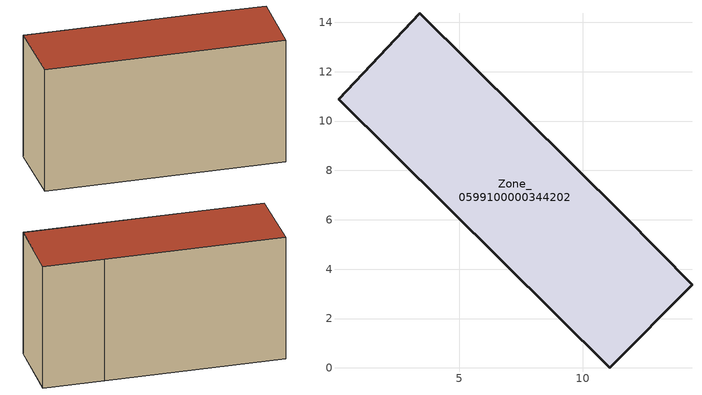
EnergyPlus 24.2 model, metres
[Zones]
Zone_0599100000344202
 floor ground (C_G): 0.11,10.89 3.4,14.37 11.67,6.19 14.43,3.38 11.1,0 z0.22
 wall outside (C_F): 14.43,3.38 11.67,6.19 3.4,14.37 0.11,10.89 11.1,0 14.43,3.38 z0.22:8.71
 roof outside (C_R): 3.4,14.37 0.11,10.89 11.1,0 14.43,3.38 11.67,6.19 z8.71
[BUILDING]
Pand.0599100000344202: North Axis=0; Terrain=City; Loads Convergence Tolerance Value=0.04; Temperature Convergence Tolerance Value=0.4; Solar Distribution=FullExterior; Maximum Number of Warmup Days=25; Minimum Number of Warmup Days=1
[Site:Location]
Rotterdam.The.Hague.AP_ZH_NLD Design_Conditions: Latitude=51.96; Longitude=4.45; Time Zone=1; Elevation=-4.5
[SITE:GROUNDTEMPERATURE:BUILDINGSURFACE]
18, 18, 18, 18, 18, 18, 18, 18, 18, 18, 18, 18
[MATERIAL] Thermal Absorptance=0.9; Solar Absorptance=0.7; Visible Absorptance=0.7
Name | Roughness | Thickness | Conductivity | Density | Specific Heat
G.TI.1992-2005 | MediumSmooth | 0.15 | 0.06 | 540 | 1210
F.TI.1992-2005 | Rough | 0.3 | 0.12 | 1920 | 840
R.TI.1992-2005 | MediumRough | 0.2 | 0.08 | 1500 | 1000
[CONSTRUCTION]
C_G: G.TI.1992-2005
C_F: F.TI.1992-2005
C_R: R.TI.1992-2005
[ZONE]
Zone_0599100000344202: Type=1; Multiplier=1; Ceiling Height=Autocalculate; Volume=Autocalculate; Floor Area=autocalculate; Part of Total Floor Area=Yes
[ZONEINFILTRATION:DESIGNFLOWRATE]
Infil_Zone_0599100000344202: Zone or ZoneList or Space or SpaceList=Zone_0599100000344202; Schedule=AlwaysOn; Design Flow Rate Calculation Method=Flow/Area; Flow Rate per Floor Area=0.0015; Constant Term Coefficient=1; Temperature Term Coefficient=0; Velocity Term Coefficient=0; Velocity Squared Term Coefficient=0
[HVACTEMPLATE:ZONE:IDEALLOADSAIRSYSTEM]
Zone_0599100000344202: Maximum Heating Supply Air Temperature=50; Minimum Cooling Supply Air Temperature=13; Maximum Heating Supply Air Humidity Ratio=0.0156; Minimum Cooling Supply Air Humidity Ratio=0.0077; Heating Limit=NoLimit; Cooling Limit=NoLimit; Dehumidification Control Type=ConstantSensibleHeatRatio; Cooling Sensible Heat Ratio=0.7; Dehumidification Setpoint=60; Humidification Control Type=None; Humidification Setpoint=30; Outdoor Air Method=None; Outdoor Air Flow Rate per Person=0.00944; Outdoor Air Flow Rate per Zone Floor Area=0; Outdoor Air Flow Rate per Zone=0; Demand Controlled Ventilation Type=None; Outdoor Air Economizer Type=NoEconomizer; Heat Recovery Type=None; Sensible Heat Recovery Effectiveness=0.7; Latent Heat Recovery Effectiveness=0.65
[ZONECONTROL:THERMOSTAT]
ThermostatControl_Zone_0599100000344202: Zone or ZoneList=Zone_0599100000344202; Control Type Schedule=DualSetpointControlType; Control 1=Thermostat_Zone_0599100000344202; Temperature Difference Between Cutout And Setpoint=0
[THERMOSTATSETPOINT:DUALSETPOINT]
Thermostat_Zone_0599100000344202: Heating Setpoint Temperature Schedule=HeatingSetpoint_Zone_0599100000344202; Cooling Setpoint Temperature Schedule=CoolingSetpoint_Zone_0599100000344202
[SCHEDULE:COMPACT]
HeatingSetpoint_Zone_0599100000344202: Through: 12/31, For: AllDays, Until: 24:00, 21
CoolingSetpoint_Zone_0599100000344202: Through: 12/31, For: AllDays, Until: 24:00, 24
DualSetpointControlType: Through: 12/31, For: AllDays, Until: 24:00, 4
AlwaysOn: Through: 12/31, For: AllDays, Until: 24:00, 1
